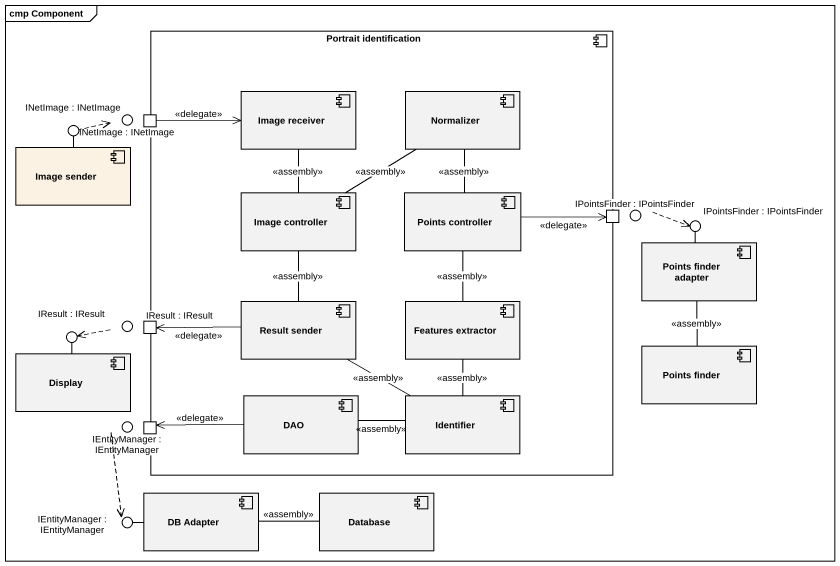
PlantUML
@startuml
mainframe cmp Component
component "Portrait identification" as Portrait_identification {
  component "Image receiver" as Image_receiver
  component Normalizer
  port " " as port1
  component "Image controller" as Image_controller
  component "Points controller" as Points_controller
  port " " as port2
  port " " as port3
  component "Result sender" as Result_sender
  component "Features extractor" as Features_extractor
  component DAO
  component Identifier
  port " " as port4
}
() "INetImage : INetImage" as INetImage
() "INetImage : INetImage" as INetImage_2
component "Image sender" as Image_sender #FCF2E3
() "IPointsFinder : IPointsFinder" as IPointsFinder
() "IPointsFinder : IPointsFinder" as IPointsFinder_2
component "Points finder adapter" as Points_finder_adapter
() "IResult : IResult" as IResult
() "IResult : IResult" as IResult_2
component Display
component "Points finder" as Points_finder
() "IEntityManager : IEntityManager" as IEntityManager
() "IEntityManager : IEntityManager" as IEntityManager_2
component "DB Adapter" as DB_Adapter
component "Database" as Database_
Image_sender -up- INetImage
Points_finder_adapter -up- IPointsFinder_2
Display -up- IResult
DB_Adapter -left- IEntityManager_2
Image_receiver -- Image_controller : <<assembly>>
Normalizer -- Points_controller : <<assembly>>
INetImage_2 <.left. INetImage
port1 -right-> Image_receiver : <<delegate>>
Image_controller -up- Normalizer : <<assembly>>
Image_controller -- Result_sender : <<assembly>>
Points_controller -right-> port2 : <<delegate>>
Points_controller -- Features_extractor : <<assembly>>
IPointsFinder .right.> IPointsFinder_2
Points_finder_adapter -- Points_finder : <<assembly>>
IResult_2 .left.> IResult
port3 <-right- Result_sender : <<delegate>>
Features_extractor -- Identifier : <<assembly>>
DAO -left-> port4 : <<delegate>>
Identifier -left- Result_sender : <<assembly>>
Identifier -left- DAO : <<assembly>>
IEntityManager ..> IEntityManager_2
DB_Adapter -right- Database_ : <<assembly>>
@enduml
